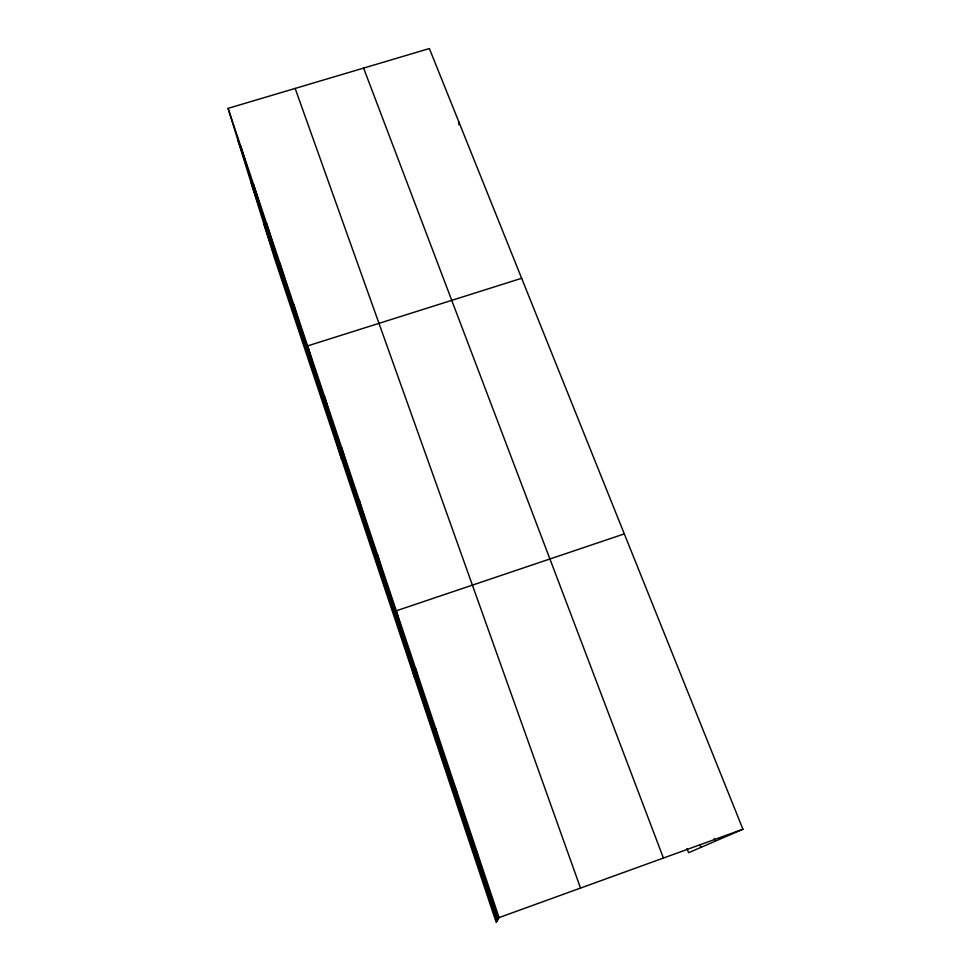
<?xml version="1.0" encoding="UTF-8"?>
<svg xmlns="http://www.w3.org/2000/svg" width="971" height="971" viewBox="0 0 971 971"><rect width="100%" height="100%" fill="white"/><g stroke="black" fill="none" stroke-linecap="round" stroke-linejoin="round"><path stroke-width="1.46" d="M742.936 829.234L499.045 917.595L496.23 922.45L274.587 258.456L228.064 108.364L429.376 48.55L742.936 829.234L688.609 852.708L686.995 848.545M624.317 533.892L396.314 610.795L414.399 677.297M521.645 278.276L307.601 345.907L341.61 459.247M714.219 838.349L715.324 841.165M699.86 844.6L700.941 847.38M363.591 68.091L663.424 858.048M295.148 88.434L580.512 888.089M228.064 108.364L499.045 917.595M237.761 139.666L498.439 918.639M251.258 183.191L497.613 920.071M263.699 223.354L496.873 921.345M240.577 145.759L249.911 175.982M266.479 223.099L275.011 250.967M253.382 183.992L262.328 213.062M279.879 263.092L287.974 289.698M293.582 304.02L301.216 329.29M324.363 395.95L330.941 418.1M341.586 447.4L347.545 467.731M359.306 500.308L364.598 518.708M377.537 554.744L382.137 571.094M415.637 668.497L418.695 680.343M435.542 727.947L437.775 737.341M456.067 789.229L457.402 796.002M477.222 852.404L477.611 856.41M458.773 121.739L458.87 124.701"/></g></svg>
